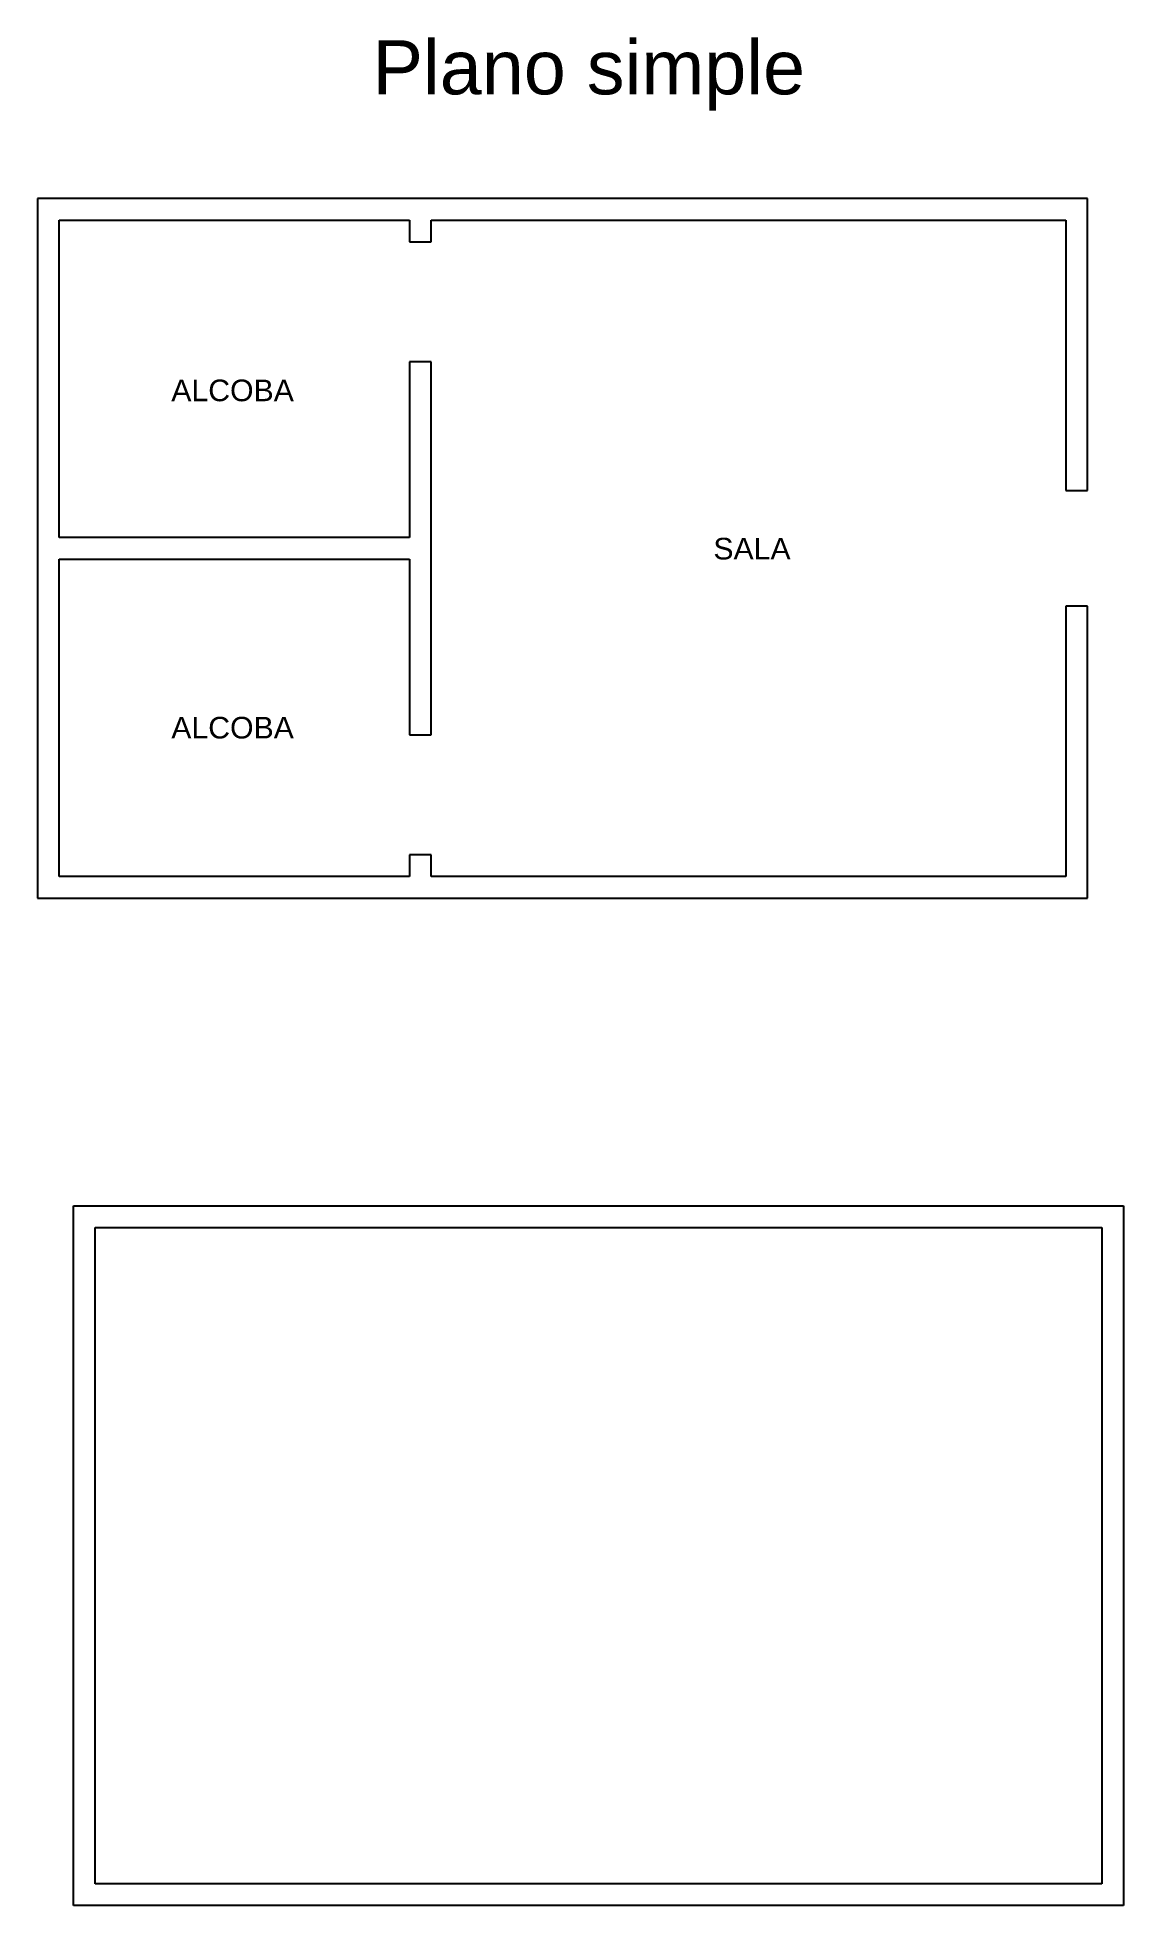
# Model space of a CAD drawing. Header units: millimetres. Extents: x 1017.8 to 1027.9, y 2173.3 to 2190.5.
import ezdxf

# ---------------------------------------------------------------- set-up
doc = ezdxf.new("R2010")
doc.units = ezdxf.units.MM
doc.styles.get("Standard").update_dxf_attribs({"font": 'arial.ttf'})

msp = doc.modelspace()

# ---------------------------------------------------------------- linework, layer by layer
for p, q in [((1017.842, 2189.036), (1017.842, 2182.566)), ((1027.552, 2189.036), (1017.842, 2189.036)), ((1027.552, 2186.336), (1027.552, 2189.036)), ((1018.042, 2185.901), (1018.042, 2188.836)), ((1018.042, 2188.836), (1021.282, 2188.836)), ((1021.282, 2188.836), (1021.282, 2188.636)), ((1021.482, 2188.636), (1021.482, 2188.836)), ((1021.482, 2188.836), (1027.352, 2188.836)), ((1027.352, 2188.836), (1027.352, 2186.336)), ((1021.282, 2188.636), (1021.482, 2188.636)), ((1021.482, 2187.526), (1021.282, 2187.526)), ((1021.282, 2187.526), (1021.282, 2185.901)), ((1021.482, 2184.076), (1021.482, 2187.526)), ((1027.352, 2186.336), (1027.552, 2186.336)), ((1021.282, 2185.901), (1018.042, 2185.901)), ((1018.042, 2182.766), (1018.042, 2185.701)), ((1018.042, 2185.701), (1021.282, 2185.701)), ((1021.282, 2185.701), (1021.282, 2184.076)), ((1027.552, 2185.266), (1027.352, 2185.266)), ((1027.352, 2185.266), (1027.352, 2182.766)), ((1027.552, 2182.566), (1027.552, 2185.266)), ((1021.282, 2184.076), (1021.482, 2184.076)), ((1021.482, 2182.966), (1021.282, 2182.966)), ((1021.282, 2182.966), (1021.282, 2182.766)), ((1021.482, 2182.766), (1021.482, 2182.966)), ((1021.282, 2182.766), (1018.042, 2182.766)), ((1027.352, 2182.766), (1021.482, 2182.766)), ((1017.842, 2182.566), (1027.552, 2182.566)), ((1018.175, 2179.723), (1027.885, 2179.723)), ((1018.175, 2173.253), (1018.175, 2179.723)), ((1027.885, 2179.723), (1027.885, 2173.253)), ((1018.375, 2179.523), (1027.685, 2179.523)), ((1018.375, 2173.453), (1018.375, 2179.523)), ((1027.685, 2179.523), (1027.685, 2173.453)), ((1027.685, 2173.453), (1018.375, 2173.453)), ((1027.885, 2173.253), (1018.175, 2173.253))]:
    msp.add_line(p, q)

# ---------------------------------------------------------------- texts
at = {"attachment_point": 1}
for s, width, heights, insert, char_height in [('\\pxqc;Plano simple', 4.09715, [0], (1020.892, 2190.498), 0.5), ('ALCOBA', 2.28585, [0], (1019.08, 2187.361), 0.2), ('SALA', 2.28585, [0.207], (1024.092, 2185.898), 0.2), ('ALCOBA', 2.28585, [0], (1019.08, 2184.243), 0.2)]:
    msp.add_mtext_dynamic_manual_height_columns(s, width=width, gutter_width=12.5, heights=heights, dxfattribs=dict(at, insert=insert, char_height=char_height))

doc.saveas('drawing.dxf')
